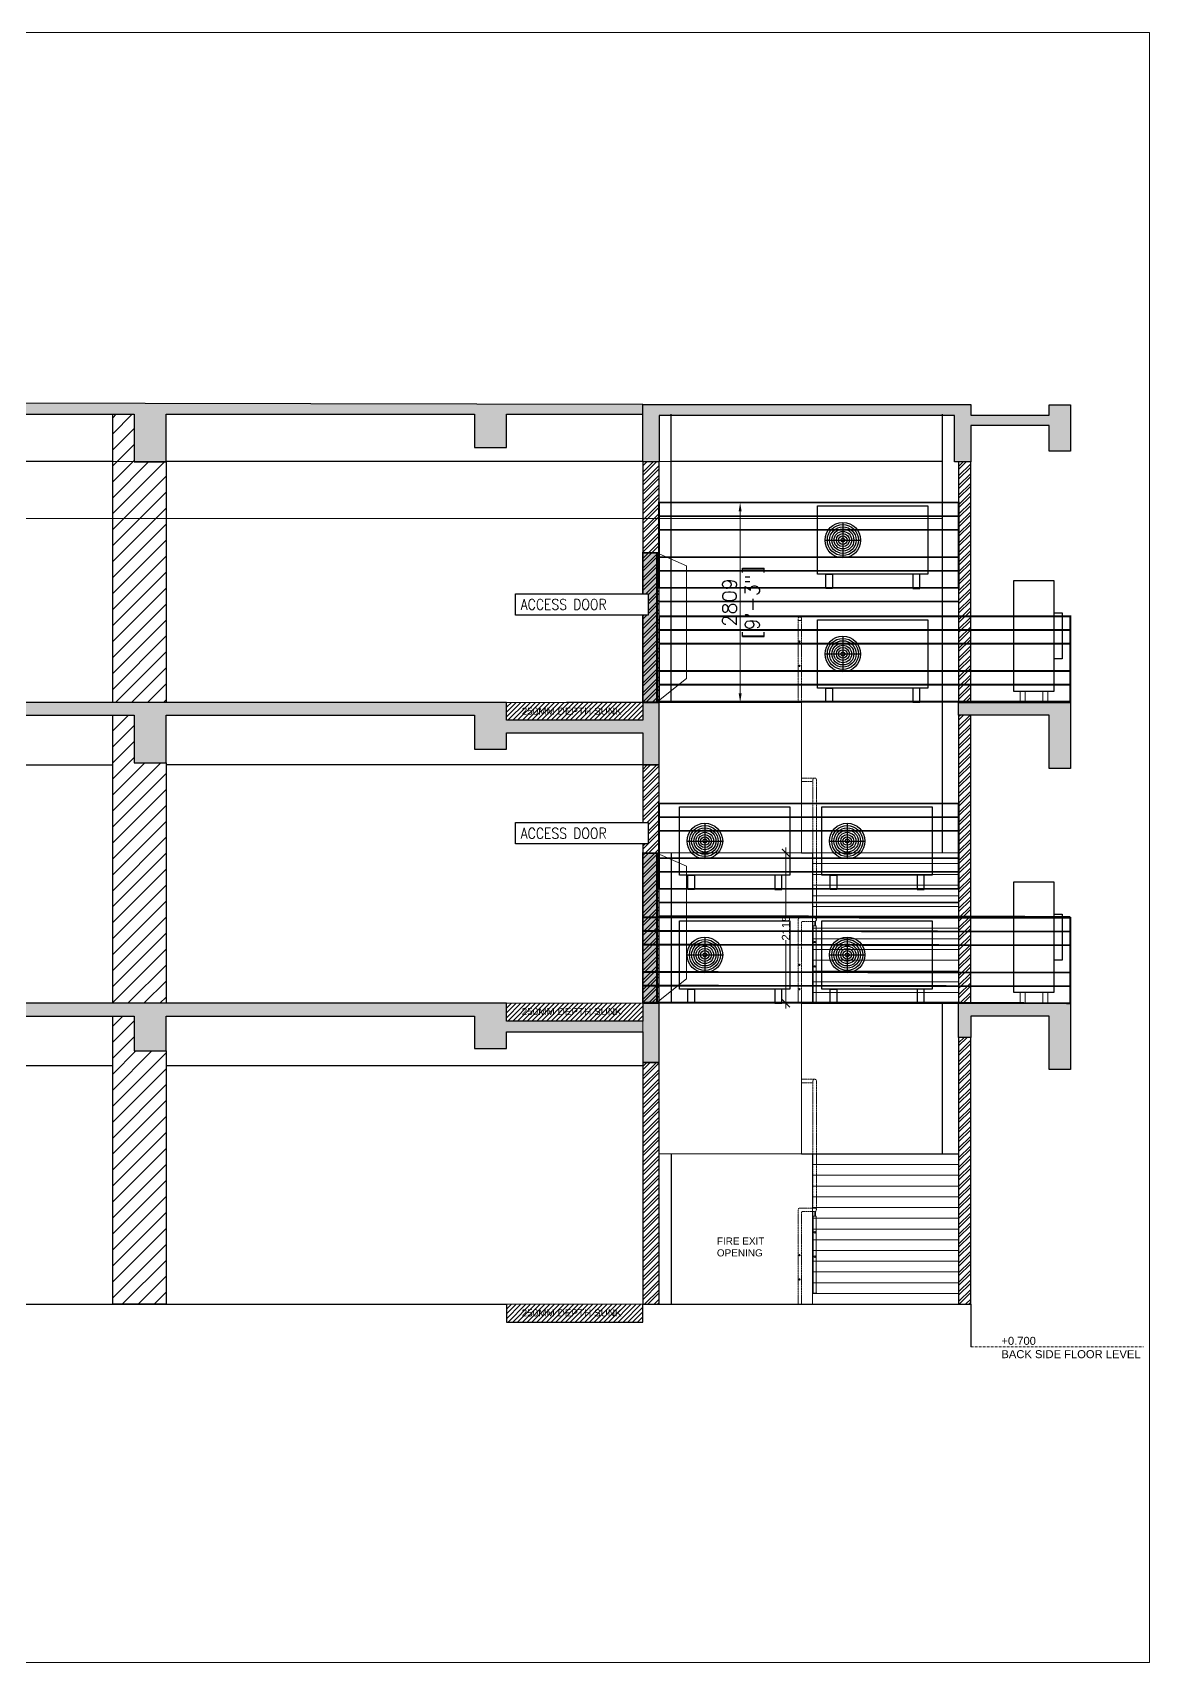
# Model space of a CAD drawing. Header units: millimetres. Extents: x -330573 to 5697, y 22061 to 198972.
# Drawn here: x -214748 to -199051, y 87434 to 110342 of the extents above; entities that cross this region are included whole.
import ezdxf

# ---------------------------------------------------------------- set-up
doc = ezdxf.new("R2010")
doc.units = ezdxf.units.MM
for name, pattern in [('BORDERX2', [3.5, 1, -0.5, 1, -0.5, 0, -0.5]), ('DASHED', [0.75, 0.5, -0.25]), ('HIDDEN', [0.375, 0.25, -0.125])]:
    doc.linetypes.add(name, pattern=pattern)
doc.layers.add('HAC', color=1, linetype='Continuous')
doc.layers.add('HVAC SAD', color=6, linetype='Continuous')
for name, color, linetype, lineweight in [('I-FLOR-TXT', 2, 'Continuous', 5), ('I-RAIL', 69, 'Continuous', 5), ('S-ELEVATION LINE', 253, 'Continuous', 15), ('S-GRID', 8, 'BORDERX2', 0), ('S-Hatch', 8, 'Continuous', 5), ('S-TEXT', 2, 'Continuous', 25), ('VL-AC-EQUIPMENT', 5, 'Continuous', 25), ('VL-AC-RAT', 1, 'Continuous', 5), ('VL-AC-SA', 6, 'Continuous', 5), ('VL-AC-SA_TEXT_50', 7, 'Continuous', 25)]:
    doc.layers.add(name, color=color, linetype=linetype, lineweight=lineweight)
doc.layers.add('S-COL.', color=7, linetype='Continuous', true_color=0x0000fa)
doc.layers.add('S-SLAB', color=7, linetype='Continuous', true_color=0x8b9895)
doc.layers.add('S-EXISTING MS STAIRCASE', color=7, linetype='Continuous', lineweight=15, true_color=0xec3a09)
doc.layers.add('S-Wall', color=7, linetype='Continuous', lineweight=25, true_color=0xf0f000)
doc.styles.add('50', font='arial.ttf', dxfattribs={"height": 75})
doc.styles.add('75', font='arial.ttf', dxfattribs={"height": 112.5})
doc.styles.add('ROMANS', font='romans.shx', dxfattribs={"height": 200})
doc.styles.add('VOLTAS - ROMAND', font='romand.shx', dxfattribs={"width": 0.85})
doc.dimstyles.new('Dim75', dxfattribs={"dimscale": 0, "dimtxt": 112.5, "dimasz": 112.5, "dimexe": 50, "dimexo": 50, "dimgap": 0.09, "dimtad": 0, "dimdec": 0, "dimrnd": 5, "dimzin": 0, "dimdsep": 46, "dimtxsty": '75', "dimblk": 'ARCHTICK', "dimcen": 0.09, "dimdle": 75, "dimclrd": 8, "dimclre": 8, "dimclrt": 2, "dimadec": 0, "dimazin": 0, "dimtfac": 1, "dimtdec": 0, "dimtofl": 0, "dimtmove": 0, "dimatfit": 3, "dimldrblk": 'DOT', "dimfxl": 1, "dimtolj": 1, "dimtzin": 0, "dimlwd": -1, "dimlwe": -1, "dimarcsym": 0})
doc.dimstyles.new('VL_DIM', dxfattribs={"dimscale": 1.25, "dimtxt": 200, "dimasz": 125, "dimexe": 50, "dimexo": 50, "dimgap": 50, "dimtad": 1, "dimdec": 0, "dimrnd": 1, "dimzin": 9, "dimdsep": 46, "dimtxsty": 'ROMANS', "dimcen": 0.09, "dimdle": 35, "dimclrd": 7, "dimclre": 7, "dimclrt": 7, "dimadec": 0, "dimazin": 0, "dimtfac": 1, "dimtdec": 0, "dimtmove": 2, "dimatfit": 3, "dimfxl": 1, "dimtolj": 1, "dimtzin": 0, "dimlwd": 15, "dimlwe": 15, "dimarcsym": 1})
pattern_1 = [(45, (-35235.41, 348849.92), (-67.35192, 67.35192), []), (45, (-35190.51, 348849.92), (-67.35192, 67.35192), [])]

# ---------------------------------------------------------------- blocks, each defined once
blk = doc.blocks.new('_ArchTick')
at = {"color": 0, "linetype": 'ByBlock', "const_width": 0.15}
blk.add_lwpolyline([(-0.5, -0.5), (0.5, 0.5)], dxfattribs=at)
blk = doc.blocks.new('*D319')
at = {"layer": 'Defpoints', "color": 0, "transparency": 16777216}
for p in [(13889, 6344), (13515, 4230), (13889, 4230)]:
    blk.add_point(p, dxfattribs=at)
at = {"layer": 'I-FLOR-TXT', "color": 8, "transparency": 16777216}
for p, q in [((13515, 6419), (13515, 5456)), ((13615, 6344), (13465, 6344)), ((13515, 4155), (13515, 5117)), ((13615, 4230), (13465, 4230))]:
    blk.add_line(p, q, dxfattribs=at)
at = {"layer": 'I-FLOR-TXT', "color": 8, "transparency": 16777216, "xscale": 112.5, "yscale": 112.5, "zscale": 112.5}
for p, rotation in [((13515, 6344), 90), ((13515, 4230), 270)]:
    blk.add_blockref('_ArchTick', p, dxfattribs=dict(at, rotation=rotation))
at = {"layer": 'I-FLOR-TXT', "color": 2, "transparency": 16777216, "insert": (13515, 5287), "char_height": 112.5, "attachment_point": 5, "rotation": 90, "style": '75'}
blk.add_mtext('\\A1;2115', dxfattribs=at)
blk = doc.blocks.new('_Dot')
at = {"color": 0, "linetype": 'ByBlock', "lineweight": -2}
blk.add_line((-0.5, 0), (-1, 0), dxfattribs=at)
at = {"color": 0, "linetype": 'ByBlock', "lineweight": 0, "const_width": 0.5}
blk.add_lwpolyline([(-0.25, 0, 1), (0.25, 0, 1)], format="xyb", close=True, dxfattribs=at)
blk = doc.blocks.new('RGEG')
at = {"layer": 'VL-AC-EQUIPMENT'}
for p, q in [((-1195, 730), (-1195, 230)), ((-1445, 480), (-945, 480))]:
    blk.add_line(p, q, dxfattribs=at)
for points in [[(-1550, 960), (0, 960), (0, 0), (-1550, 0)], [(-1435, 0), (-1339, 0), (-1339, -200), (-1435, -200)], [(-115, 0), (-211, 0), (-211, -200), (-115, -200)]]:
    blk.add_lwpolyline(points, close=True, dxfattribs=at)
for radius in [250, 218, 186, 155, 123, 91.4, 59.7, 28]:
    blk.add_circle((-1195, 480), radius, dxfattribs=at)
blk = doc.blocks.new('A$C31EE6DEE')
at = {"layer": 'VL-AC-EQUIPMENT'}
for points in [[(-575, 0), (-575, 1550), (0, 1550), (0, 0)], [(-575, 1099), (-687, 1099), (-687, 451), (-575, 451)]]:
    blk.add_lwpolyline(points, close=True, dxfattribs=at)
blk = doc.blocks.new('*D1246')
at = {"layer": 'Defpoints', "color": 0, "transparency": 16777216}
for p in [(-204863, 103737), (-204863, 100928), (-204803, 100928)]:
    blk.add_point(p, dxfattribs=at)
at = {"layer": 'VL-AC-SA', "color": 7, "lineweight": 15, "transparency": 16777216}
for p, q in [((-204813, 103737), (-204753, 103737)), ((-204803, 103612), (-204803, 101053)), ((-204813, 100928), (-204753, 100928))]:
    blk.add_line(p, q, dxfattribs=at)
at = {"layer": 'VL-AC-SA', "color": 7, "transparency": 16777216}
for points in [[(-204824, 103612), (-204782, 103612), (-204803, 103737)], [(-204824, 101053), (-204782, 101053), (-204803, 100928)]]:
    blk.add_solid(points, dxfattribs=at)
at = {"layer": 'VL-AC-SA', "color": 7, "transparency": 16777216, "char_height": 200, "attachment_point": 5, "rotation": 90, "style": 'ROMANS'}
for s, insert in [('\\A1;2809', (-204953, 102333)), ('\\A1;[9\'-3"]', (-204600, 102333))]:
    blk.add_mtext(s, dxfattribs=dict(at, insert=insert))
blk = doc.blocks.new('A$C11EF4051')
at = {"layer": 'VL-AC-RAT'}
h = blk.add_hatch(color=256, dxfattribs=at)
h.dxf.hatch_style = 1
h.paths.add_polyline_path([(0, 0), (0, 2100), (200, 2100), (200, 0)])
for p, q in [((200, 2100), (614, 1918)), ((614, 1918), (614, 337)), ((614, 337), (200, 0))]:
    blk.add_line(p, q, dxfattribs=at)
at = {"layer": 'VL-AC-RAT', "const_width": 25}
blk.add_lwpolyline([(0, 0), (0, 2100), (200, 2100), (200, 0)], close=True, dxfattribs=at)
blk = doc.blocks.new('SECTION')
at = {"layer": 'S-ELEVATION LINE', "ltscale": 90}
h = blk.add_hatch(dxfattribs=at)
h.set_pattern_fill('ANSI31', color=8, scale=50)
h.set_pattern_definition([(45, (-35235.41, 348869.92), (-112.2532, 112.2532), [])])
h.paths.add_polyline_path([(4052.4, 12509.9), (4352.4, 12509.9), (4352.4, 11836.9), (4802.4, 11836.9), (4802.4, 8459.9), (4052.4, 8459.9)])
h = blk.add_hatch(dxfattribs=at)
h.set_pattern_fill('ANSI31', color=8, scale=50)
h.set_pattern_definition([(45, (43560, 315949.92), (-112.2532, 112.2532), [])])
h.paths.add_polyline_path([(4052.4, 8279.9), (4352.4, 8279.9), (4352.4, 7609.9), (4542.3, 7609.9), (4802.4, 7609.9), (4802.4, 4229.9), (4052.4, 4229.9)])
h = blk.add_hatch(dxfattribs=at)
h.set_pattern_fill('ANSI31', color=8, scale=50)
h.set_pattern_definition([(45, (-35235.41, 348849.92), (-112.2532, 112.2532), [])])
h.paths.add_polyline_path([(4052.4, 4049.9), (4352.4, 4049.9), (4352.4, 3559.9), (4802.4, 3559.9), (4802.4, -0.1), (4052.4, -0.1)])
at = {"layer": 'S-Hatch'}
h = blk.add_hatch(dxfattribs=at)
h.set_pattern_fill('ANSI32', color=8, scale=10)
h.set_pattern_definition([(45, (-95055.415, 264579.92), (-67.35192, 67.35192), []), (45, (-95010.51, 264579.92), (-67.35192, 67.35192), [])])
h.paths.add_polyline_path([(11732.4, 7579.9), (11502.4, 7579.9), (11502.4, 4229.9), (11732.4, 4229.9)])
h.paths.add_polyline_path([(11732.4, 11839.9), (11502.4, 11839.9), (11502.4, 8459.9), (11732.4, 8459.9)])
h.paths.add_polyline_path([(11731.3, 3399.9), (11502.2, 3399.9), (11502.4, -0.1), (11732.4, -0.1)])
h = blk.add_hatch(dxfattribs=at)
h.set_pattern_fill('ANSI32', color=8, scale=10)
h.set_pattern_definition([(45, (-35235.41, 348869.92), (-67.35192, 67.35192), []), (45, (-35190.51, 348869.92), (-67.35192, 67.35192), [])])
h.paths.add_polyline_path([(16112.4, 11839.9), (15942.4, 11839.9), (15942.4, 8459.9), (16112.4, 8459.9)])
h = blk.add_hatch(dxfattribs=at)
h.set_pattern_fill('ANSI31', color=8, scale=15)
h.set_pattern_definition([(45, (-476099.316, 117745.415), (-33.6759605, 33.6759605), [])])
h.paths.add_polyline_path([(9587.4, 8459.9), (11502.2, 8459.9), (11502.2, 8209.9), (9587.4, 8209.9)])
h = blk.add_hatch(dxfattribs=at)
h.set_pattern_fill('ANSI32', color=8, scale=10)
h.set_pattern_definition(pattern_1)
h.paths.add_polyline_path([(16112.4, 8279.9), (15942.4, 8279.9), (15942.4, 4229.9), (16112.4, 4229.9)])
h = blk.add_hatch(dxfattribs=at)
h.set_pattern_fill('ANSI31', color=8, scale=15)
h.set_pattern_definition([(45, (-476099.316, 113515.414), (-33.6759605, 33.6759605), [])])
h.paths.add_polyline_path([(9587.4, 4229.9), (11502.2, 4229.9), (11502.2, 3979.9), (9587.4, 3979.9)])
h = blk.add_hatch(dxfattribs=at)
h.set_pattern_fill('ANSI32', color=8, scale=10)
h.set_pattern_definition(pattern_1)
h.paths.add_polyline_path([(16112.4, 3749.9), (15942.4, 3749.9), (15942.4, -0.1), (16112.4, -0.1)])
h = blk.add_hatch(dxfattribs=at)
h.set_pattern_fill('ANSI31', color=8, scale=15)
h.set_pattern_definition([(45, (-476099.315, 109285.447), (-33.6759605, 33.6759605), [])])
h.paths.add_polyline_path([(9587.4, 0), (11502.2, 0), (11502.2, -250), (9587.4, -250)])
at = {"layer": 'S-SLAB', "ltscale": 90}
h = blk.add_hatch(color=8, dxfattribs=at)
h.dxf.hatch_style = 1
h.paths.add_polyline_path([(-9487.6, 12689.9), (-9487.6, 11794.9), (-9037.6, 11794.9), (-9037.6, 12509.9), (-6727.1, 12509.9), (-6727.1, 11999.9), (-6277.1, 11999.9), (-6277.1, 12509.9), (-2647.6, 12509.9), (-2647.6, 11824.9), (-2197.6, 11824.9), (-2197.6, 12509.9), (702.4, 12509.9), (702.4, 12024.9), (1152.4, 12024.9), (1152.4, 12509.9), (4352.4, 12509.9), (4352.4, 11839.9), (4802.4, 11839.9), (4802.4, 12509.9), (9136.9, 12509.9), (9136.9, 12039.9), (9587.9, 12039.9), (9587.9, 12509.9), (11502.3, 12509.9), (11502.3, 12644.5)])
h = blk.add_hatch(color=8, dxfattribs=at)
h.dxf.hatch_style = 1
h.paths.add_polyline_path([(16112.3, 12644.3), (11502.3, 12644.5), (11502.4, 12490.1), (11502.4, 11839.9), (11732.4, 11839.9), (11732.4, 12489.9), (15882.4, 12489.8), (15882.4, 11839.9), (16112.4, 11839.9), (16112.4, 12349.9), (17212.7, 12349.9), (17212.5, 11989.9), (17512.6, 11989.9), (17512.6, 12639.9), (17212.6, 12639.9), (17212.6, 12494.9), (16112.4, 12494.9)])
h = blk.add_hatch(color=8, dxfattribs=at)
h.dxf.hatch_style = 1
h.paths.add_polyline_path([(-5617.6, 8279.9), (-2647.6, 8279.9), (-2647.6, 7544.9), (-2197.6, 7544.9), (-2197.6, 8279.9), (702.4, 8279.9), (702.4, 7679.9), (1152.4, 7679.9), (1152.4, 8279.9), (4352.4, 8279.9), (4352.4, 7609.9), (4802.4, 7609.9), (4802.4, 8279.9), (9136.9, 8279.9), (9136.9, 7799.9), (9587.9, 7799.9), (9587.9, 8029.9), (11502.4, 8029.9), (11502.4, 7579.9), (11732.4, 7579.9), (11732.4, 8459.9), (11502.4, 8459.9), (11502, 8209.9), (9587.5, 8209.9), (9587.9, 8459.9), (-9487.6, 8459.9), (-9487.6, 7599.9), (-9037.6, 7599.9), (-9037.6, 8279.9), (-6067.6, 8279.9), (-6067.6, 7829.9), (-5617.6, 7829.9)])
h = blk.add_hatch(color=8, dxfattribs=at)
h.dxf.hatch_style = 1
h.paths.add_polyline_path([(17512.6, 8459.7), (17442.4, 8459.7), (15942.4, 8459.9), (15942.4, 8280), (17212.7, 8279.8), (17212.5, 7529.9), (17512.7, 7529.9)])
h = blk.add_hatch(color=8, dxfattribs=at)
h.dxf.hatch_style = 1
h.paths.add_polyline_path([(-9487.6, 4229.9), (-9487.6, 3359.9), (-9037.6, 3359.9), (-9037.6, 4049.9), (-6067.6, 4049.9), (-6067.6, 3559.9), (-5617.6, 3559.9), (-5617.6, 4049.9), (-2647.6, 4049.9), (-2647.6, 3559.9), (-2197.6, 3559.9), (-2197.6, 4049.9), (702.4, 4049.9), (702.4, 3559.9), (1152.4, 3559.9), (1152.4, 4049.9), (4352.4, 4049.9), (4352.4, 3559.9), (4802.4, 3559.9), (4802.4, 4049.9), (9136.9, 4049.9), (9136.9, 3594.9), (9587.9, 3594.9), (9587.9, 3829.9), (11502.2, 3829.9), (11502.2, 3399.9), (11731.3, 3399.9), (11732.4, 3949.9), (11732.4, 4229.9), (11502.2, 4229.9), (11502.2, 3979.9), (9587.4, 3979.9), (9587.4, 4229.9)])
h = blk.add_hatch(color=8, dxfattribs=at)
h.dxf.hatch_style = 1
h.paths.add_polyline_path([(17512.6, 4229.7), (17442.4, 4229.7), (15942.4, 4229.9), (15942.4, 3749.9), (16112.4, 3749.9), (16112.4, 4049.9), (17212.7, 4049.8), (17212.5, 3300), (17512.7, 3299.9)])
at = {"layer": 'HAC', "color": 8}
for points in [[(11502.3, 12644.5), (16112.3, 12644.3), (16112.4, 12494.9), (17212.6, 12494.9), (17212.6, 12639.9), (17512.6, 12639.9), (17512.6, 11989.9), (17212.5, 11989.9), (17212.6, 12349.9), (16112.4, 12349.9), (16112.4, 11839.9), (15882.4, 11839.9), (15882.4, 12489.8), (11732.4, 12489.9), (11732.4, 11839.9), (11502.4, 11839.9), (11502.4, 12490.1)], [(15942.4, 8459.9), (17512.6, 8459.7), (17512.7, 7529.9), (17212.5, 7529.9), (17212.7, 8279.8), (15942.4, 8280)], [(15942.4, 4229.9), (17512.6, 4229.7), (17512.7, 3299.9), (17212.5, 3300), (17212.7, 4049.8), (16112.4, 4049.9), (16112.4, 3749.9), (15942.4, 3749.9), (15942.4, 4050)]]:
    blk.add_lwpolyline(points, close=True, dxfattribs=at)
at = {"layer": 'I-RAIL', "color": 8, "linetype": 'HIDDEN', "ltscale": 0.1}
for p, q in [((13685.7, 8459.9), (13685.7, 9633.1)), ((13735.7, 8459.9), (13735.7, 9633.1)), ((13919, 7396.1, 0), (13735.7, 7396.1)), ((13894, 7346.1, 0), (13735.7, 7346.1)), ((13894, 5429.9), (13894, 7371.1)), ((13944, 5404.9), (13944, 7371.1)), ((13685.7, 4229.9), (13685.7, 5404.9)), ((13919, 5429.9), (13710.7, 5429.9)), ((13735.7, 4229.9), (13735.7, 5356.1)), ((13919, 5379.9), (13737.2, 5381.1, -25)), ((13919, 3162.1, 0), (13735.7, 3162.1)), ((13894, 3112.1, 0), (13735.7, 3112.1)), ((13894, 1350.9), (13894, 3137.1)), ((13944, 1325.9), (13944, 3137.1)), ((13685.7, -0.1), (13685.7, 1325.9)), ((13919, 1350.9), (13710.7, 1350.9)), ((13735.7, -0.1), (13735.7, 1277.1)), ((13919, 1300.9), (13737.2, 1302.1, -25))]:
    blk.add_line(p, q, dxfattribs=at)
at = {"layer": 'I-RAIL', "color": 8, "ltscale": 0.1}
for points in [[(13899, 4234.9), (13939, 4234.9), (13939, 5318.8), (13899, 5318.8)], [(13899, 155.9), (13939, 155.9), (13939, 1239.8), (13899, 1239.8)]]:
    blk.add_lwpolyline(points, close=True, dxfattribs=at)
at = {"layer": 'I-RAIL', "color": 8, "ltscale": 0.1, "elevation": -3001}
for points in [[(13911.5, 5381.1), (13911.5, 5318.8), (13931.5, 5318.8), (13931.5, 5379.9)], [(13911.5, 1302.1), (13911.5, 1239.8), (13931.5, 1239.8), (13931.5, 1300.9)]]:
    blk.add_lwpolyline(points, dxfattribs=at)
at = {"layer": 'I-RAIL', "color": 8}
for points in [[(13949, 4229.9), (13889, 4229.9), (13889, 4234.9), (13949, 4234.9)], [(13949, 150.9), (13889, 150.9), (13889, 155.9), (13949, 155.9)]]:
    blk.add_lwpolyline(points, close=True, dxfattribs=at)
at = {"layer": 'I-RAIL', "color": 8, "linetype": 'HIDDEN'}
for centre, start, end in [((13710.7, 9633.1, 0), 0, 180), ((13710.7, 9633.1, 0), 0, 180), ((13710.7, 9633.1, 0), 180, 0), ((13919, 7371.1, 0), 0, 180), ((13919, 3137.1, 0), 0, 180)]:
    blk.add_arc(centre, 25, start, end, dxfattribs=at)
at = {"layer": 'I-RAIL', "color": 8}
for centre, radius, start, end in [((13706.2, 9314.9), 10, 92.72248, 267.27752), ((13705.2, 9314.9), 10, 272.72248, 87.27752), ((13706.2, 8972.5), 10, 92.72248, 267.27752), ((13705.2, 8972.5), 10, 272.72248, 87.27752), ((13919, 5404.9), 25, 270, 90), ((13919.5, 5089.9), 10, 92.72248, 267.27752), ((13918.6, 5089.9), 10, 272.72248, 87.27752), ((13706.2, 4769.9), 10, 92.72248, 267.27752), ((13705.2, 4769.9), 10, 272.72248, 87.27752), ((13919.5, 4747.5), 10, 92.72248, 267.27752), ((13918.6, 4747.5), 10, 272.72248, 87.27752), ((13706.2, 4427.5), 10, 92.72248, 267.27752), ((13705.2, 4427.5), 10, 272.72248, 87.27752), ((13919, 1325.9), 25, 270, 90), ((13919.5, 1010.9), 10, 92.72248, 267.27752), ((13918.6, 1010.9), 10, 272.72248, 87.27752), ((13706.2, 690.9), 10, 92.72248, 267.27752), ((13705.2, 690.9), 10, 272.72248, 87.27752), ((13919.5, 668.5), 10, 92.72248, 267.27752), ((13918.6, 668.5), 10, 272.72248, 87.27752), ((13706.2, 348.5), 10, 92.72248, 267.27752), ((13705.2, 348.5), 10, 272.72248, 87.27752)]:
    blk.add_arc(centre, radius, start, end, dxfattribs=at)
at = {"layer": 'I-RAIL', "color": 8, "linetype": 'HIDDEN', "ltscale": 0.1}
for centre in [(13710.7, 5404.9), (13710.7, 1325.9)]:
    blk.add_arc(centre, 25, 90, 180, dxfattribs=at)
at = {"layer": 'I-RAIL', "color": 8, "linetype": 'HIDDEN', "ltscale": 0.1, "extrusion": (0.998288, -1.65503e-07, 0.05849)}
for centre in [(5356.1, -828.4, 13712.2), (1277.1, -828.4, 13712.2)]:
    blk.add_arc(centre, 25, 0, 90, dxfattribs=at)
at = {"layer": 'S-COL.', "color": 8, "ltscale": 90}
for p, q in [((11902.4, 8459.9), (11902.4, 12509.9)), ((15712.4, 12509.9), (15712.4, 6343.9)), ((11902.4, 6344.9), (11902.4, 4229.9)), ((15712.4, 4229.9), (15712.4, 2113.9))]:
    blk.add_line(p, q, dxfattribs=at)
for points in [[(4052.4, 12509.9), (4352.4, 12509.9), (4352.4, 11839.9), (4802.4, 11839.9), (4802.4, 8459.9), (4052.4, 8459.9)], [(4052.4, 8279.9), (4352.4, 8279.9), (4352.4, 7609.9), (4802.4, 7609.9), (4802.4, 4229.9), (4052.4, 4229.9)], [(4052.4, 4049.9), (4352.4, 4049.9), (4352.4, 3559.9), (4802.4, 3559.9), (4802.4, -0.1), (4052.4, -0.1)]]:
    blk.add_lwpolyline(points, close=True, dxfattribs=at)
blk.add_lwpolyline([(11902.4, 2114.9), (11902.4, -0.1)], dxfattribs=at)
at = {"layer": 'S-ELEVATION LINE', "color": 8}
for points in [[(9587.4, 8459.9), (11502.2, 8459.9), (11502.2, 8209.9), (9587.4, 8209.9)], [(9587.4, 4229.9), (11502.2, 4229.9), (11502.2, 3979.9), (9587.4, 3979.9)], [(9587.4, 0), (11502.2, 0), (11502.2, -250), (9587.4, -250)]]:
    blk.add_lwpolyline(points, close=True, dxfattribs=at)
at = {"layer": 'S-EXISTING MS STAIRCASE', "color": 8, "ltscale": 90}
for points in [[(13735.7, 8459.9), (11732.4, 8459.9), (11732.4, 6344.9), (13735.7, 6344.9)], [(13889, 6343.9), (15942.4, 6343.9), (15942.4, 6192.9), (13889, 6192.9)], [(13889, 6192.9), (15942.4, 6192.9), (15942.4, 6041.9), (13889, 6041.9)], [(13889, 6041.9), (15942.4, 6041.9), (15942.4, 5890.9), (13889, 5890.9)], [(13889, 5890.9), (15942.4, 5890.9), (15942.4, 5739.9), (13889, 5739.9)], [(13889, 5739.9), (15942.4, 5739.9), (15942.4, 5588.9), (13889, 5588.9)], [(13889, 5588.9), (15942.4, 5588.9), (15942.4, 5437.9), (13889, 5437.9)], [(13889, 5437.9), (15942.4, 5437.9), (15942.4, 5286.9), (13889, 5286.9)], [(13889, 5286.9), (15942.4, 5286.9), (15942.4, 5135.9), (13889, 5135.9)], [(13889, 5135.9), (15942.4, 5135.9), (15942.4, 4984.9), (13889, 4984.9)], [(13889, 4984.9), (15942.4, 4984.9), (15942.4, 4833.9), (13889, 4833.9)], [(13889, 4833.9), (15942.4, 4833.9), (15942.4, 4682.9), (13889, 4682.9)], [(13889, 4682.9), (15942.4, 4682.9), (15942.4, 4531.9), (13889, 4531.9)], [(13889, 4531.9), (15942.4, 4531.9), (15942.4, 4380.9), (13889, 4380.9)], [(13889, 4380.9), (15942.4, 4380.9), (15942.4, 4229.9), (13889, 4229.9)], [(13735.7, 4229.9), (11731.3, 4229.9), (11733.5, 2114.9), (13735.7, 2114.9)], [(13889, 2113.9), (15942.4, 2113.9), (15942.4, 1962.9), (13889, 1962.9)], [(13889, 1962.9), (15942.4, 1962.9), (15942.4, 1811.9), (13889, 1811.9)], [(13889, 1811.9), (15942.4, 1811.9), (15942.4, 1660.9), (13889, 1660.9)], [(13889, 1660.9), (15942.4, 1660.9), (15942.4, 1509.9), (13889, 1509.9)], [(13889, 1509.9), (15942.4, 1509.9), (15942.4, 1358.9), (13889, 1358.9)], [(13889, 1358.9), (15942.4, 1358.9), (15942.4, 1207.9), (13889, 1207.9)], [(13889, 1207.9), (15942.4, 1207.9), (15942.4, 1056.9), (13889, 1056.9)], [(13889, 1056.9), (15942.4, 1056.9), (15942.4, 905.9), (13889, 905.9)], [(13889, 905.9), (15942.4, 905.9), (15942.4, 754.9), (13889, 754.9)], [(13889, 754.9), (15942.4, 754.9), (15942.4, 603.9), (13889, 603.9)], [(13889, 603.9), (15942.4, 603.9), (15942.4, 452.9), (13889, 452.9)], [(13889, 452.9), (15942.4, 452.9), (15942.4, 301.9), (13889, 301.9)], [(13889, 301.9), (15942.4, 301.9), (15942.4, 150.9), (13889, 150.9)], [(13889, 150.9), (15942.4, 150.9), (15942.4, -0.1), (13889, -0.1)]]:
    blk.add_lwpolyline(points, close=True, dxfattribs=at)
at = {"layer": 'S-GRID', "color": 8, "linetype": 'DASHED', "ltscale": 75}
blk.add_line((16112.4, -600.1), (18540.9, -600.2), dxfattribs=at)
at = {"layer": 'S-SLAB', "color": 8, "ltscale": 90}
for p, q in [((-2197.6, 11849.9), (4052.4, 11849.9)), ((4802.4, 11849.9), (11502.4, 11849.9)), ((11902.4, 11849.9), (15712.4, 11849.9)), ((-2197.6, 7579.9), (4052.4, 7579.9)), ((4802.4, 7584.9), (11502.4, 7584.9)), ((13735.7, 6343.9), (13889, 6343.9)), ((13735.7, 4229.9), (15942.4, 4229.9)), ((4052.4, 3349.9), (-2197.6, 3349.9)), ((4052.4, 3349.9), (-2197.6, 3349.9)), ((4052.4, 3349.9), (-2197.6, 3349.9)), ((4802.4, 3354.9), (11502.4, 3354.9)), ((13735.7, 2114.9), (15942.4, 2114.9)), ((16112.4, -0.1), (16112.4, -600.1))]:
    blk.add_line(p, q, dxfattribs=at)
for points in [[(1152.4, 12509.9), (4352.4, 12509.9), (4352.4, 11839.9), (4802.4, 11839.9), (4802.4, 12509.9), (9136.9, 12509.9), (9136.9, 12039.9), (9587.9, 12039.9), (9587.9, 12509.9), (11502.3, 12509.9), (11502.3, 12644.5), (-9487.6, 12689.9)], [(1152.4, 8279.9), (4352.4, 8279.9), (4352.4, 7609.9), (4802.4, 7609.9), (4802.4, 8279.9), (9136.9, 8279.9), (9136.9, 7799.9), (9587.9, 7799.9), (9587.9, 8029.9), (11502.4, 8029.9), (11502.4, 7579.9), (11732.4, 7579.9), (11732.4, 8459.9), (11502.4, 8459.9), (11502.4, 8209.9), (9587.9, 8209.9), (9587.9, 8459.9), (-9487.6, 8459.9)], [(1152.4, 4049.9), (4352.4, 4049.9), (4352.4, 3559.9), (4802.4, 3559.9), (4802.4, 4049.9), (9136.9, 4049.9), (9136.9, 3594.9), (9587.9, 3594.9), (9587.9, 3829.9), (11502.2, 3829.9), (11502.2, 3399.9), (11731.3, 3399.9), (11732.4, 3949.9), (11732.4, 4229.9), (11502.2, 4229.9), (11502.2, 3979.9), (9587.4, 3979.9), (9587.4, 4229.9), (-9487.6, 4229.9)], [(-9587.4, 0), (9587.4, 0), (9587.4, -250), (11502.2, -250), (11502.4, -0.1), (16112.4, -0.1)]]:
    blk.add_lwpolyline(points, dxfattribs=at)
at = {"layer": 'S-Wall', "color": 8}
for points in [[(11732.4, 11839.9), (11502.4, 11839.9), (11502.4, 8459.9), (11732.4, 8459.9)], [(16112.4, 11839.9), (15942.4, 11839.9), (15942.4, 8459.9), (16112.4, 8459.9)], [(16112.4, 8280), (15942.4, 8280), (15942.4, 4229.9), (16112.4, 4229.9)], [(11732.4, 7579.9), (11502.4, 7579.9), (11502.4, 4229.9), (11732.4, 4229.9)], [(16112.4, 3749.9), (15942.4, 3749.9), (15942.4, -0.1), (16112.4, -0.1)], [(11732.2, 3399.9), (11502.2, 3399.9), (11502.4, -0.1), (11732.4, -0.1)]]:
    blk.add_lwpolyline(points, close=True, dxfattribs=at)
at = {"layer": 'I-FLOR-TXT', "color": 8, "char_height": 100, "attachment_point": 1, "style": '50'}
for s, insert, width in [('250MM DEPTH SUNK', (9801.3, 8385.9), 1405.775), ('250MM DEPTH SUNK', (9800.8, 4164.6), 1405.775), ('FIRE EXIT OPENING', (12544.6, 938.6), 1001.971), ('250MM DEPTH SUNK', (9800.8, -71.9), 1405.775)]:
    blk.add_mtext(s, dxfattribs=dict(at, insert=insert, width=width))
at = {"layer": 'S-TEXT', "color": 8, "ltscale": 90, "transparency": 33554687, "insert": (16543.4, -458.3), "char_height": 112.5, "attachment_point": 1, "style": '75'}
blk.add_mtext_dynamic_manual_height_columns('\\pxt22;+0.700\\PBACK SIDE FLOOR LEVEL', width=2416.029, gutter_width=12834, heights=[0], dxfattribs=at)
at = {"layer": 'I-FLOR-TXT', "color": 8}
dim = blk.add_aligned_dim(p1=(13889, 6343.9), p2=(13889, 4229.9), distance=-374.5, dimstyle='Dim75', override={"dimscale": 1, "dimfxl": 100, "dimfxlon": 1, "dimarcsym": 1}, dxfattribs=at)
dim.commit()
dim.dimension.update_dxf_attribs({"geometry": '*D319', "text_midpoint": (13514.6, 5286.9)})

msp = doc.modelspace()

# ---------------------------------------------------------------- linework, layer by layer
at = {"layer": 'VL-AC-RAT'}
for p, q in [((-207244.2, 100928.2), (-204185.9, 100928.2)), ((-206172.3, 98956), (-206172.3, 94346.4))]:
    msp.add_line(p, q, dxfattribs=at)
for points in [[(-235908.5, 110341.8), (-199051, 110341.8), (-199051, 87433.7), (-235908.5, 87433.7)], [(-200796.4, 101086.3), (-200867.2, 101086.3), (-200867.2, 100936.3), (-200796.4, 100936.3)], [(-200480.3, 101086.3), (-200551.1, 101086.3), (-200551.1, 100936.3), (-200480.3, 100936.3)], [(-200796.4, 96852.4), (-200867.2, 96852.4), (-200867.2, 96702.4), (-200796.4, 96702.4)], [(-200480.3, 96852.4), (-200551.1, 96852.4), (-200551.1, 96702.4), (-200480.3, 96702.4)]]:
    msp.add_lwpolyline(points, close=True, dxfattribs=at)
at = {"layer": 'VL-AC-RAT', "const_width": 25}
for points in [[(-201868, 102537.4), (-205943.4, 102537.4), (-205943.4, 102537.4), (-205943.4, 103737.4), (-201732.3, 103737.4), (-201732.3, 102537.4), (-201868, 102537.4)], [(-205943.4, 103545.4), (-201732.3, 103545.4)], [(-205943.4, 103353.3), (-201732.3, 103353.3)], [(-205943.4, 102969.2), (-201732.3, 102969.2)], [(-205943.4, 102777.2), (-201732.3, 102777.2)], [(-205943.4, 102345.4), (-201732.3, 102345.4)], [(-200297.9, 100936.8), (-205942.3, 100936.8), (-205942.3, 100936.8), (-205942.3, 102136.8), (-200162.1, 102136.8), (-200162.1, 100936.8), (-200297.9, 100936.8)], [(-205942.3, 101944.7), (-200162.1, 101944.7)], [(-205942.3, 101752.7), (-200162.1, 101752.7)], [(-205942.3, 101368.6), (-200162.1, 101368.6)], [(-205942.3, 101176.5), (-200162.1, 101176.5)], [(-201868, 98306.8), (-205943.4, 98306.8), (-205943.4, 98306.8), (-205943.4, 99506.8), (-201732.3, 99506.8), (-201732.3, 98306.8), (-201868, 98306.8)], [(-205943.4, 99314.7), (-201732.3, 99314.7)], [(-205943.4, 99122.7), (-201732.3, 99122.7)], [(-205943.4, 98738.6), (-201732.3, 98738.6)], [(-205943.4, 98546.5), (-201732.3, 98546.5)], [(-205943.4, 98114.7), (-201732.3, 98114.7)], [(-201868, 96706.8), (-206172.3, 96706.8), (-206172.3, 96706.8), (-206172.3, 97906.8), (-200162, 97897.9), (-200162, 96697.9), (-201868, 96706.8)], [(-205943.4, 97922.7), (-200162, 97913.8)], [(-206172.3, 97714.7), (-200162, 97705.9)], [(-206172.3, 97522.7), (-200162, 97513.8)], [(-206172.3, 97138.6), (-200162, 97129.7)], [(-206172.3, 96946.5), (-200162, 96937.7)]]:
    msp.add_lwpolyline(points, dxfattribs=at)
at = {"layer": 'VL-AC-SA'}
msp.add_lwpolyline([(-229153.4, 104313.6), (-201962.2, 104313.6), (-201962.2, 103513.6), (-229153.4, 103513.6)], close=True, dxfattribs=at)

# ---------------------------------------------------------------- block references
at = {"layer": 'HVAC SAD'}
msp.add_blockref('SECTION', (-217674.6, 92468.2), dxfattribs=at)
at = {"layer": 'VL-AC-RAT'}
for p in [(-202164.5, 102728.2), (-202164.5, 101128.2), (-204103.5, 98498.2), (-202103.5, 98498.2), (-204103.5, 96898.2), (-202103.5, 96898.2)]:
    msp.add_blockref('RGEG', p, dxfattribs=at)
at = {"layer": 'VL-AC-RAT', "xscale": -1}
for p in [(-200962.3, 101086.3), (-200962.3, 96852.4)]:
    msp.add_blockref('A$C31EE6DEE', p, dxfattribs=at)
at = {"layer": 'VL-AC-SA'}
for p in [(-206172.3, 100928.2), (-206172.3, 96706.8)]:
    msp.add_blockref('A$C11EF4051', p, dxfattribs=at)

# ---------------------------------------------------------------- dimensions: what is measured, and where the dimension line sits
dim = msp.add_linear_dim(base=(-204802.8, 100928.2), p1=(-204862.9, 103737.4), p2=(-204862.9, 100928.2), angle=90, dimstyle='VL_DIM', override={"dimscale": 1, "dimpost": '\\X'}, dxfattribs=at)
dim.commit()
dim.dimension.update_dxf_attribs({"geometry": '*D1246', "text_midpoint": (-204802.8, 102332.8)})

# ---------------------------------------------------------------- next in the draw order: texts
at = {"layer": 'VL-AC-SA_TEXT_50', "char_height": 150, "width": 1715.149, "attachment_point": 5, "style": 'VOLTAS - ROMAND', "bg_fill": 19, "box_fill_scale": 1.5, "bg_fill_color": 256, "bg_fill_transparency": 0}
for insert in [(-207029.8, 102303.5), (-207029.8, 99087.7)]:
    msp.add_mtext('\\pxql;ACCESS DOOR', dxfattribs=dict(at, insert=insert))

doc.saveas('drawing.dxf')
